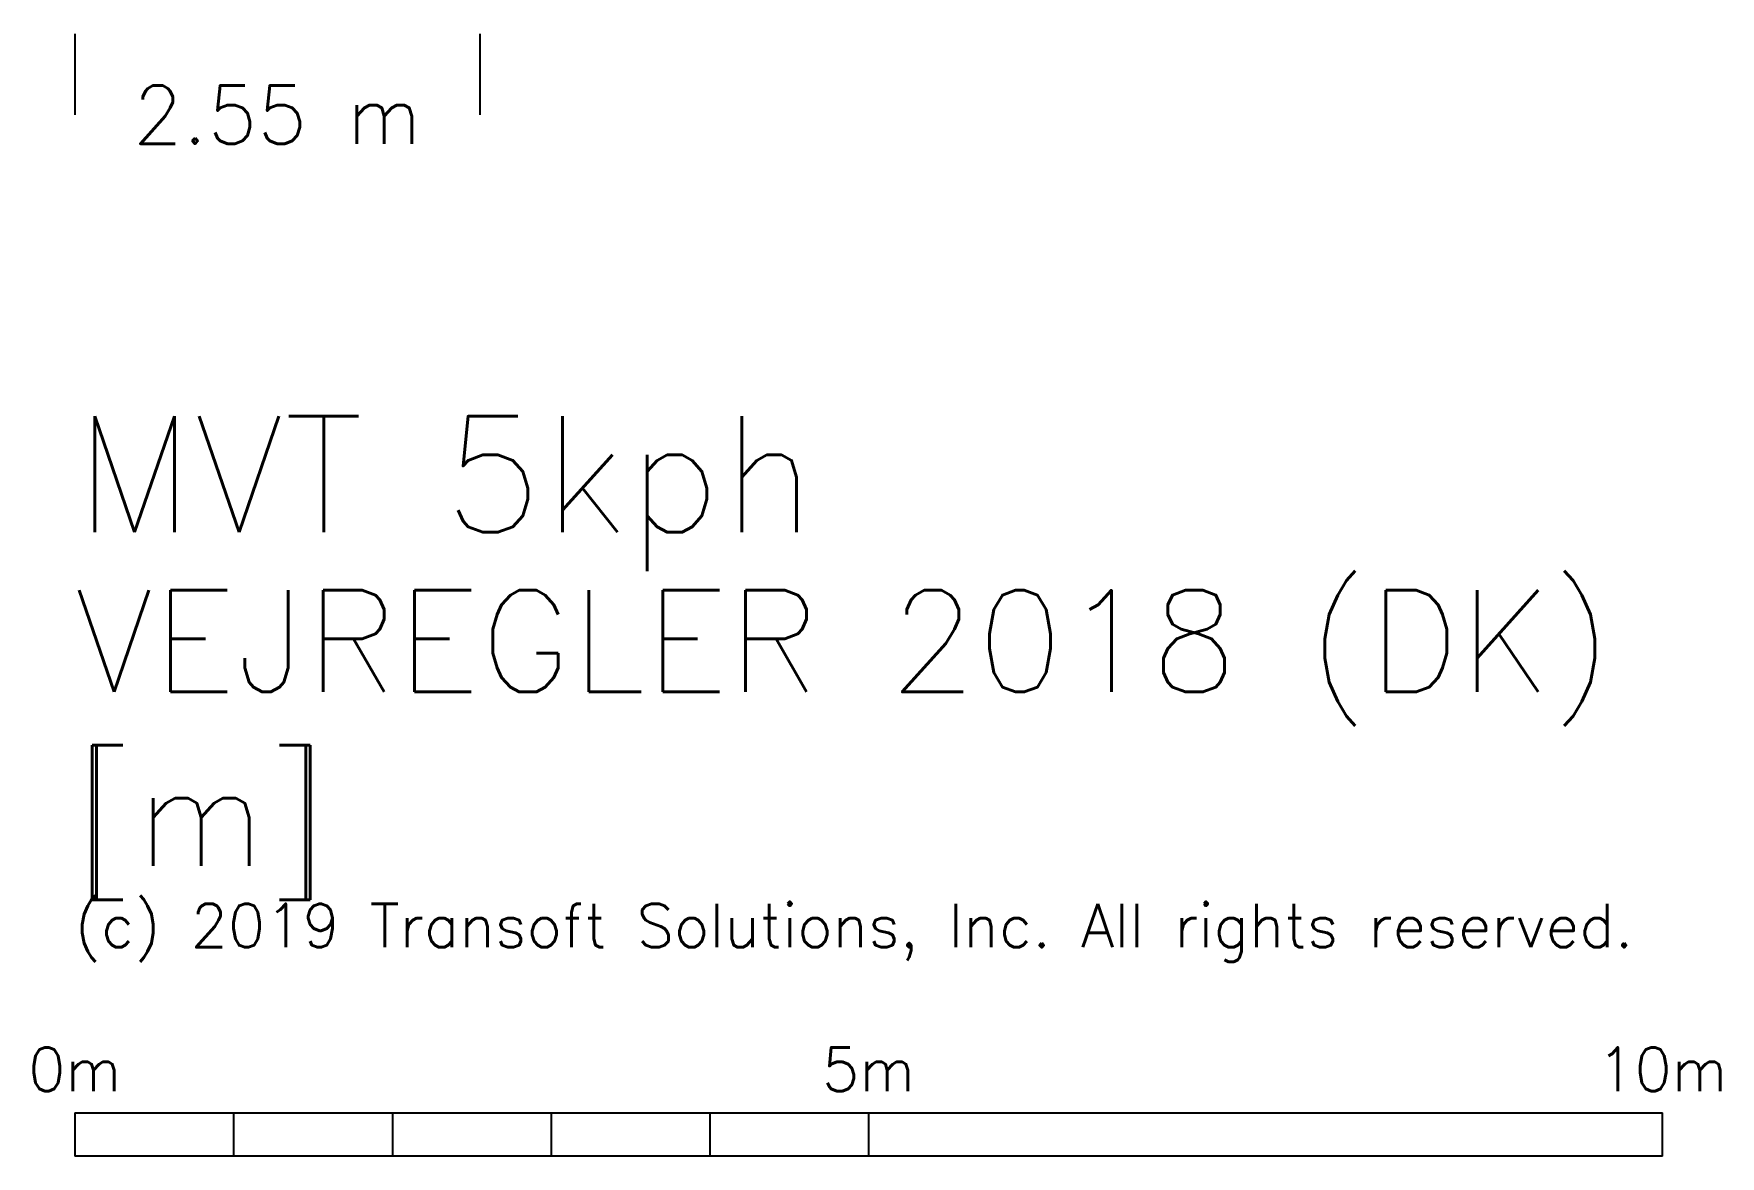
# Model space of a CAD drawing. Header units: metres. Extents: x 2363742 to 2363904, y 61953584 to 61953701.
# Drawn here: x 2363845.81 to 2363856.43, y 61953604.21 to 61953611.28 of the extents above; entities that cross this region are included whole.
import ezdxf
from ezdxf.enums import TextEntityAlignment as Align

# ---------------------------------------------------------------- set-up
doc = ezdxf.new("R2010")
doc.units = ezdxf.units.M
doc.header["$MEASUREMENT"] = 0
doc.layers.get('0').update_dxf_attribs({"color": 133})
doc.styles.add('TSText', font='simplex.shx')

msp = doc.modelspace()

# ---------------------------------------------------------------- linework, layer by layer
at = {"color": 3, "linetype": 'Continuous'}
for p, q in [((2363846.068, 61953611.283), (2363846.068, 61953610.773)), ((2363848.618, 61953611.283), (2363848.618, 61953610.773))]:
    msp.add_line(p, q, dxfattribs=at)
at = {"color": 4, "linetype": 'Continuous'}
for p, q in [((2363846.068, 61953604.484), (2363856.068, 61953604.484)), ((2363846.068, 61953604.484), (2363846.068, 61953604.21)), ((2363847.068, 61953604.484), (2363847.068, 61953604.21)), ((2363848.068, 61953604.484), (2363848.068, 61953604.21)), ((2363849.068, 61953604.484), (2363849.068, 61953604.21)), ((2363850.068, 61953604.484), (2363850.068, 61953604.21)), ((2363851.068, 61953604.484), (2363851.068, 61953604.21)), ((2363856.068, 61953604.21), (2363856.068, 61953604.484)), ((2363856.068, 61953604.21), (2363846.068, 61953604.21))]:
    msp.add_line(p, q, dxfattribs=at)

# ---------------------------------------------------------------- texts
at = {"color": 4, "style": 'TSText'}
msp.add_text('2.55 m', height=0.3658, dxfattribs=at).set_placement((2363847.343, 61953610.773), align=Align.MIDDLE_CENTER)
for s, height, p in [('MVT 5kph', 0.7315, (2363846.068, 61953608.873)), ('VEJREGLER 2018 (DK)', 0.64008, (2363846.068, 61953607.776)), ('[m]', 0.6401, (2363846.068, 61953606.679)), ('(c) 2019 Transoft Solutions, Inc. All rights reserved.', 0.27432, (2363846.068, 61953605.801))]:
    msp.add_text(s, height=height, dxfattribs=at).set_placement(p, align=Align.TOP_LEFT)
for s, p in [('0m', (2363846.068, 61953604.621)), ('5m', (2363851.068, 61953604.621)), ('10m', (2363856.068, 61953604.621))]:
    msp.add_text(s, height=0.2743, dxfattribs=at).set_placement(p, align=Align.CENTER)

doc.saveas('drawing.dxf')
